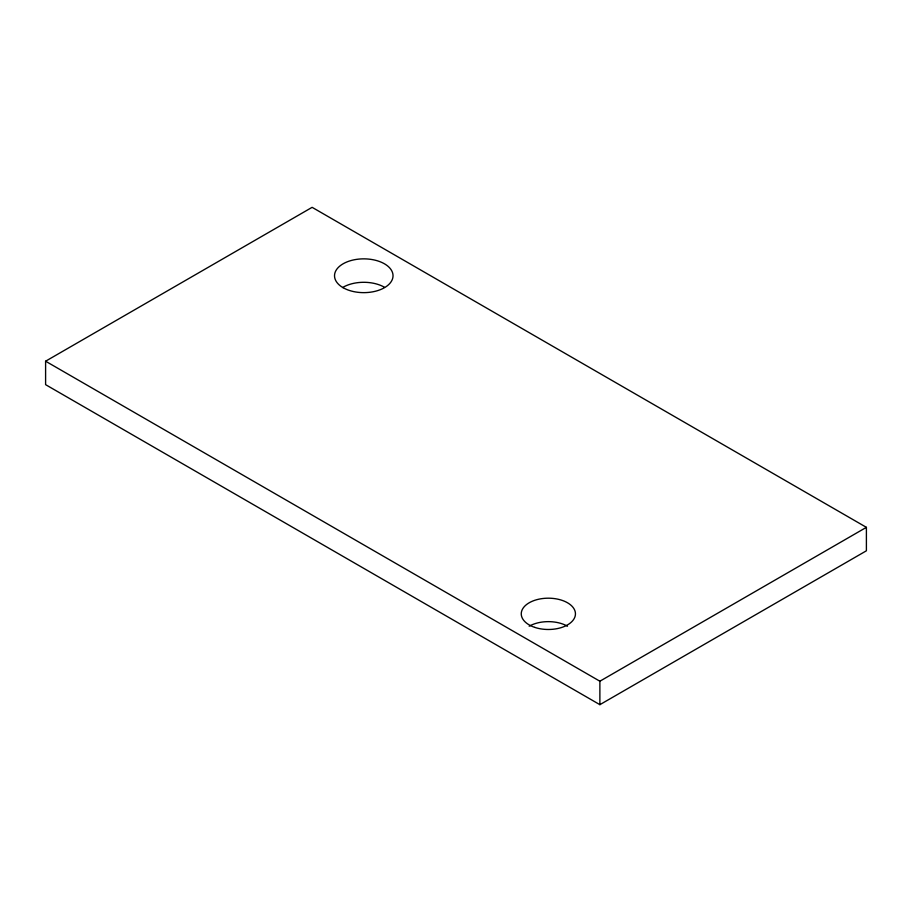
<?xml version="1.0" encoding="UTF-8"?>
<svg xmlns="http://www.w3.org/2000/svg" width="912" height="912" viewBox="0 0 912 912"><rect width="100%" height="100%" fill="white"/><g stroke="black" fill="none" stroke-linecap="round" stroke-linejoin="round"><path stroke-width="1.37" d="M45.6 361.209L312.121 207.332L866.4 527.341L866.4 550.791L599.879 704.668L45.6 384.659L45.6 361.209L599.879 681.218L866.4 527.341M599.879 681.218L599.879 704.668M343.083 287.246A29.252 16.895 0 0 1 384.465 287.246M529.177 626.225A27.098 15.652 0 0 1 567.503 626.225M343.083 287.69A29.252 16.895 0 0 0 392.035 280.109A29.252 16.895 0 0 0 356.204 259.43A29.252 16.895 0 0 0 343.083 287.69M534.785 627.388A27.098 15.652 0 0 0 575.449 613.844A27.098 15.652 0 0 0 534.785 600.29A27.098 15.652 0 0 0 534.785 627.388"/></g></svg>
